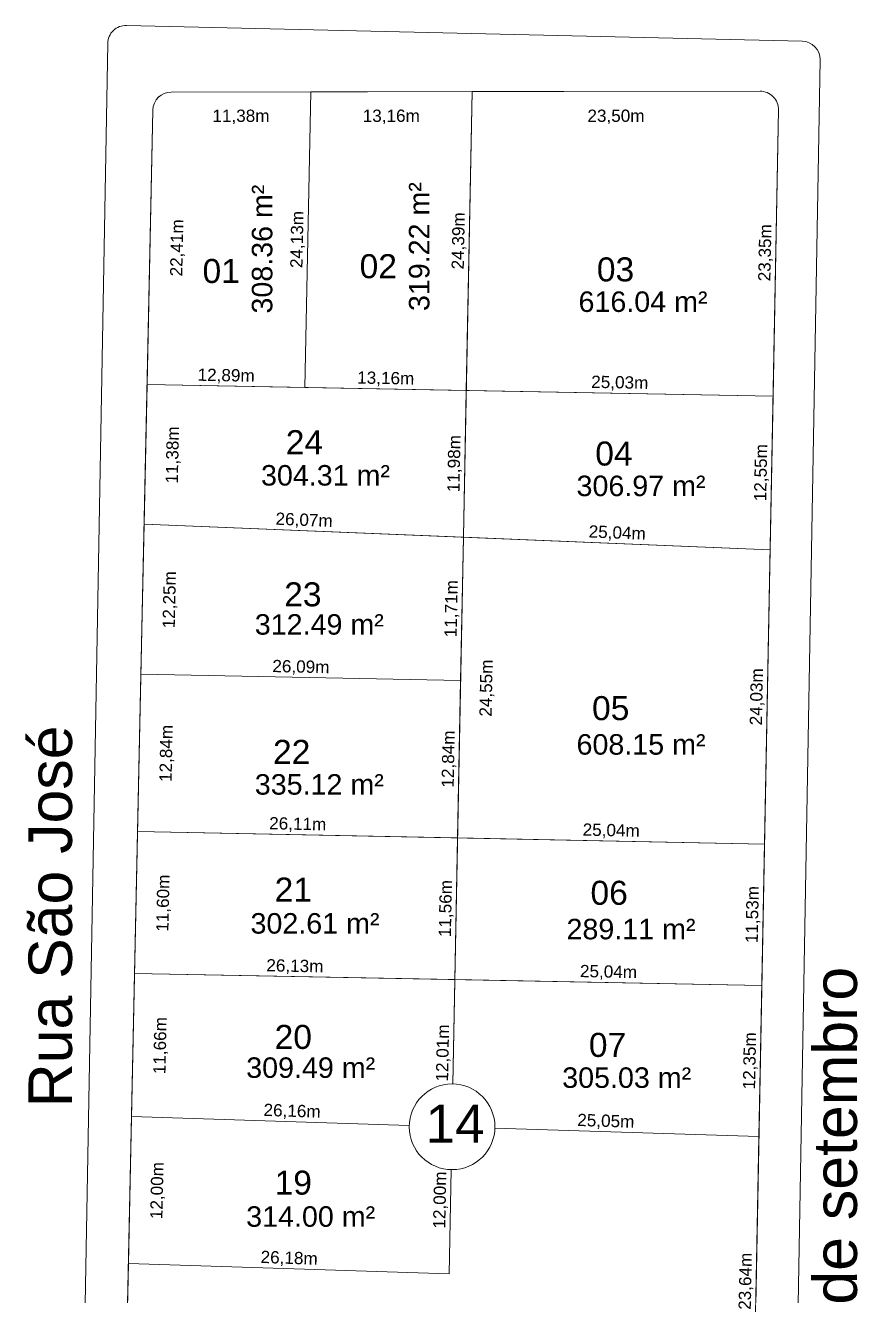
# Model space of a CAD drawing. Header units: metres. Extents: x 3808 to 8215, y 2374 to 6187.
# Drawn here: x 4622.8 to 4690.6, y 4696.6 to 4800.3 of the extents above; entities that cross this region are included whole.
import ezdxf
from ezdxf.enums import TextEntityAlignment as Align

# ---------------------------------------------------------------- set-up
doc = ezdxf.new("R2010")
doc.units = ezdxf.units.M
for name, color, linetype in [('Areas Lotes', 1, 'Continuous'), ('Calçada', 8, 'Continuous'), ('COTAS', 7, 'Continuous'), ('Lote', 7, 'Continuous'), ('Nome das Ruas', 7, 'Continuous'), ('Nº Lote', 7, 'Continuous'), ('Nº. quadra', 7, 'Continuous'), ('quadras', 7, 'Continuous')]:
    doc.layers.add(name, color=color, linetype=linetype)
doc.styles.add('Arial', font='arial.ttf')
doc.dimstyles.new('Copy(2) of ISO-25', dxfattribs={"dimtxt": 1, "dimasz": 2.5, "dimexe": 1.25, "dimexo": 0.625, "dimgap": 0.2, "dimtad": 1, "dimtoh": 1, "dimlfac": 1, "dimzin": 1, "dimtxsty": 'Arial', "dimblk": 'NONE', "dimcen": 0, "dimse1": 1, "dimse2": 1, "dimsd1": 1, "dimsd2": 1, "dimclrt": 256, "dimaunit": 1, "dimadec": 3, "dimazin": 0, "dimtfac": 1, "dimtmove": 0, "dimatfit": 3, "dimldrblk": 'NONE', "dimfxl": 1, "dimtolj": 1, "dimtzin": 0, "dimarcsym": 0})

# ---------------------------------------------------------------- blocks, each defined once
blk = doc.blocks.new('*D3779')
at = {"layer": 'Defpoints', "color": 0, "linetype": 'Continuous', "transparency": 16777216}
for p in [(4684.19, 4793.39), (4683.75, 4770.04), (4683.75, 4770.04)]:
    blk.add_point(p, dxfattribs=at)
at = {"layer": 'COTAS', "linetype": 'Continuous', "lineweight": 5, "transparency": 16777216, "insert": (4683.17, 4781.73), "char_height": 1, "attachment_point": 5, "rotation": 88.91, "style": 'Arial'}
blk.add_mtext('\\A1;23,35m', dxfattribs=at)
blk = doc.blocks.new('_None')
blk = doc.blocks.new('*D3780')
at = {"layer": 'Defpoints', "color": 0, "linetype": 'Continuous', "transparency": 16777216}
for p in [(4683.75, 4770.04), (4683.51, 4757.49), (4683.51, 4757.49)]:
    blk.add_point(p, dxfattribs=at)
at = {"layer": 'COTAS', "linetype": 'Continuous', "lineweight": 5, "transparency": 16777216, "insert": (4682.83, 4763.78), "char_height": 1, "attachment_point": 5, "rotation": 88.91, "style": 'Arial'}
blk.add_mtext('\\A1;12,55m', dxfattribs=at)
blk = doc.blocks.new('*D3781')
at = {"layer": 'Defpoints', "color": 0, "linetype": 'Continuous', "transparency": 16777216}
for p in [(4683.51, 4757.49), (4683.05, 4733.47), (4683.05, 4733.47)]:
    blk.add_point(p, dxfattribs=at)
at = {"layer": 'COTAS', "linetype": 'Continuous', "lineweight": 5, "transparency": 16777216, "insert": (4682.48, 4745.49), "char_height": 1, "attachment_point": 5, "rotation": 88.91, "style": 'Arial'}
blk.add_mtext('\\A1;24,03m', dxfattribs=at)
blk = doc.blocks.new('*D3782')
at = {"layer": 'Defpoints', "color": 0, "linetype": 'Continuous', "transparency": 16777216}
for p in [(4683.05, 4733.47), (4682.84, 4721.94), (4682.84, 4721.94)]:
    blk.add_point(p, dxfattribs=at)
at = {"layer": 'COTAS', "linetype": 'Continuous', "lineweight": 5, "transparency": 16777216, "insert": (4682.14, 4727.72), "char_height": 1, "attachment_point": 5, "rotation": 88.91, "style": 'Arial'}
blk.add_mtext('\\A1;11,53m', dxfattribs=at)
blk = doc.blocks.new('*D3783')
at = {"layer": 'Defpoints', "color": 0, "linetype": 'Continuous', "transparency": 16777216}
for p in [(4682.84, 4721.94), (4682.6, 4709.59), (4682.6, 4709.59)]:
    blk.add_point(p, dxfattribs=at)
at = {"layer": 'COTAS', "linetype": 'Continuous', "lineweight": 5, "transparency": 16777216, "insert": (4681.92, 4715.78), "char_height": 1, "attachment_point": 5, "rotation": 88.91, "style": 'Arial'}
blk.add_mtext('\\A1;12,35m', dxfattribs=at)
blk = doc.blocks.new('*D3784')
at = {"layer": 'Defpoints', "color": 0, "linetype": 'Continuous', "transparency": 16777216}
for p in [(4682.6, 4709.59), (4682.15, 4685.96), (4682.15, 4685.96)]:
    blk.add_point(p, dxfattribs=at)
at = {"layer": 'COTAS', "linetype": 'Continuous', "lineweight": 5, "transparency": 16777216, "insert": (4681.57, 4697.79), "char_height": 1, "attachment_point": 5, "rotation": 88.91, "style": 'Arial'}
blk.add_mtext('\\A1;23,64m', dxfattribs=at)
blk = doc.blocks.new('*D3798')
at = {"layer": 'Defpoints', "color": 0, "linetype": 'Continuous', "transparency": 16777216}
for p in [(4631.17, 4699.24), (4634.25, 4699.18), (4630.91, 4687.08)]:
    blk.add_point(p, dxfattribs=at)
at = {"layer": 'COTAS', "linetype": 'Continuous', "lineweight": 5, "transparency": 16777216, "insert": (4633.32, 4693.11), "char_height": 1, "attachment_point": 5, "rotation": 88.7889, "style": 'Arial'}
blk.add_mtext('\\A1;12,16m', dxfattribs=at)
blk = doc.blocks.new('*D3799')
at = {"layer": 'Defpoints', "color": 0, "linetype": 'Continuous', "transparency": 16777216}
for p in [(4631.42, 4711.24), (4634.5, 4711.17), (4631.17, 4699.24)]:
    blk.add_point(p, dxfattribs=at)
at = {"layer": 'COTAS', "linetype": 'Continuous', "lineweight": 5, "transparency": 16777216, "insert": (4633.58, 4705.19), "char_height": 1, "attachment_point": 5, "rotation": 88.7889, "style": 'Arial'}
blk.add_mtext('\\A1;12,00m', dxfattribs=at)
blk = doc.blocks.new('*D3800')
at = {"layer": 'Defpoints', "color": 0, "linetype": 'Continuous', "transparency": 16777216}
for p in [(4631.67, 4722.9), (4634.75, 4722.83), (4631.42, 4711.24)]:
    blk.add_point(p, dxfattribs=at)
at = {"layer": 'COTAS', "linetype": 'Continuous', "lineweight": 5, "transparency": 16777216, "insert": (4633.83, 4717.02), "char_height": 1, "attachment_point": 5, "rotation": 88.7889, "style": 'Arial'}
blk.add_mtext('\\A1;11,66m', dxfattribs=at)
blk = doc.blocks.new('*D3801')
at = {"layer": 'Defpoints', "color": 0, "linetype": 'Continuous', "transparency": 16777216}
for p in [(4631.91, 4734.5), (4634.99, 4734.43), (4631.67, 4722.9)]:
    blk.add_point(p, dxfattribs=at)
at = {"layer": 'COTAS', "linetype": 'Continuous', "lineweight": 5, "transparency": 16777216, "insert": (4634.07, 4728.65), "char_height": 1, "attachment_point": 5, "rotation": 88.7889, "style": 'Arial'}
blk.add_mtext('\\A1;11,60m', dxfattribs=at)
blk = doc.blocks.new('*D3802')
at = {"layer": 'Defpoints', "color": 0, "linetype": 'Continuous', "transparency": 16777216}
for p in [(4632.19, 4747.34), (4635.27, 4747.27), (4631.91, 4734.5)]:
    blk.add_point(p, dxfattribs=at)
at = {"layer": 'COTAS', "linetype": 'Continuous', "lineweight": 5, "transparency": 16777216, "insert": (4634.33, 4740.87), "char_height": 1, "attachment_point": 5, "rotation": 88.7889, "style": 'Arial'}
blk.add_mtext('\\A1;12,84m', dxfattribs=at)
blk = doc.blocks.new('*D3803')
at = {"layer": 'Defpoints', "color": 0, "linetype": 'Continuous', "transparency": 16777216}
for p in [(4632.45, 4759.59), (4635.53, 4759.52), (4632.19, 4747.34)]:
    blk.add_point(p, dxfattribs=at)
at = {"layer": 'COTAS', "linetype": 'Continuous', "lineweight": 5, "transparency": 16777216, "insert": (4634.59, 4753.41), "char_height": 1, "attachment_point": 5, "rotation": 88.7889, "style": 'Arial'}
blk.add_mtext('\\A1;12,25m', dxfattribs=at)
blk = doc.blocks.new('*D3804')
at = {"layer": 'Defpoints', "color": 0, "linetype": 'Continuous', "transparency": 16777216}
for p in [(4632.69, 4770.97), (4635.77, 4770.9), (4632.45, 4759.59)]:
    blk.add_point(p, dxfattribs=at)
at = {"layer": 'COTAS', "linetype": 'Continuous', "lineweight": 5, "transparency": 16777216, "insert": (4634.84, 4765.23), "char_height": 1, "attachment_point": 5, "rotation": 88.7889, "style": 'Arial'}
blk.add_mtext('\\A1;11,38m', dxfattribs=at)
blk = doc.blocks.new('*D3805')
at = {"layer": 'Defpoints', "color": 0, "linetype": 'Continuous', "transparency": 16777216}
for p in [(4633.16, 4793.38), (4636.24, 4793.31), (4632.69, 4770.97)]:
    blk.add_point(p, dxfattribs=at)
at = {"layer": 'COTAS', "linetype": 'Continuous', "lineweight": 5, "transparency": 16777216, "insert": (4635.2, 4782.13), "char_height": 1, "attachment_point": 5, "rotation": 88.7889, "style": 'Arial'}
blk.add_mtext('\\A1;22,41m', dxfattribs=at)
blk = doc.blocks.new('*D3806')
at = {"layer": 'Defpoints', "color": 0, "linetype": 'Continuous', "transparency": 16777216}
for p in [(4646.03, 4794.86), (4645.57, 4770.73), (4645.57, 4770.73)]:
    blk.add_point(p, dxfattribs=at)
at = {"layer": 'COTAS', "linetype": 'Continuous', "lineweight": 5, "transparency": 16777216, "insert": (4645, 4782.81), "char_height": 1, "attachment_point": 5, "rotation": 88.8963, "style": 'Arial'}
blk.add_mtext('\\A1;24,13m', dxfattribs=at)
blk = doc.blocks.new('*D3807')
at = {"layer": 'Defpoints', "color": 0, "linetype": 'Continuous', "transparency": 16777216}
for p in [(4659.19, 4794.88), (4658.72, 4770.5), (4658.72, 4770.5)]:
    blk.add_point(p, dxfattribs=at)
at = {"layer": 'COTAS', "linetype": 'Continuous', "lineweight": 5, "transparency": 16777216, "insert": (4658.16, 4782.7), "char_height": 1, "attachment_point": 5, "rotation": 88.8963, "style": 'Arial'}
blk.add_mtext('\\A1;24,39m', dxfattribs=at)
blk = doc.blocks.new('*D3808')
at = {"layer": 'Defpoints', "color": 0, "linetype": 'Continuous', "transparency": 16777216}
for p in [(4658.72, 4770.5), (4683.75, 4770.04), (4683.75, 4770.04)]:
    blk.add_point(p, dxfattribs=at)
at = {"layer": 'COTAS', "linetype": 'Continuous', "lineweight": 5, "transparency": 16777216, "insert": (4671.25, 4771.07), "char_height": 1, "attachment_point": 5, "rotation": 358.9576, "style": 'Arial'}
blk.add_mtext('\\A1;25,03m', dxfattribs=at)
blk = doc.blocks.new('*D3809')
at = {"layer": 'Defpoints', "color": 0, "linetype": 'Continuous', "transparency": 16777216}
for p in [(4645.57, 4770.73), (4658.72, 4770.5), (4658.72, 4770.5)]:
    blk.add_point(p, dxfattribs=at)
at = {"layer": 'COTAS', "linetype": 'Continuous', "lineweight": 5, "transparency": 16777216, "insert": (4652.16, 4771.42), "char_height": 1, "attachment_point": 5, "rotation": 358.9576, "style": 'Arial'}
blk.add_mtext('\\A1;13,16m', dxfattribs=at)
blk = doc.blocks.new('*D3810')
at = {"layer": 'Defpoints', "color": 0, "linetype": 'Continuous', "transparency": 16777216}
for p in [(4632.69, 4770.97), (4632.69, 4770.97), (4645.57, 4770.73)]:
    blk.add_point(p, dxfattribs=at)
at = {"layer": 'COTAS', "linetype": 'Continuous', "lineweight": 5, "transparency": 16777216, "insert": (4639.14, 4771.65), "char_height": 1, "attachment_point": 5, "rotation": 358.9576, "style": 'Arial'}
blk.add_mtext('\\A1;12,89m', dxfattribs=at)
blk = doc.blocks.new('*D3811')
at = {"layer": 'Defpoints', "color": 0, "linetype": 'Continuous', "transparency": 16777216}
for p in [(4658.72, 4770.5), (4658.49, 4758.52), (4658.49, 4758.52)]:
    blk.add_point(p, dxfattribs=at)
at = {"layer": 'COTAS', "linetype": 'Continuous', "lineweight": 5, "transparency": 16777216, "insert": (4657.81, 4764.52), "char_height": 1, "attachment_point": 5, "rotation": 88.8963, "style": 'Arial'}
blk.add_mtext('\\A1;11,98m', dxfattribs=at)
blk = doc.blocks.new('*D3812')
at = {"layer": 'Defpoints', "color": 0, "linetype": 'Continuous', "transparency": 16777216}
for p in [(4658.49, 4758.52), (4658.27, 4746.81), (4658.27, 4746.81)]:
    blk.add_point(p, dxfattribs=at)
at = {"layer": 'COTAS', "linetype": 'Continuous', "lineweight": 5, "transparency": 16777216, "insert": (4657.58, 4752.68), "char_height": 1, "attachment_point": 5, "rotation": 88.8963, "style": 'Arial'}
blk.add_mtext('\\A1;11,71m', dxfattribs=at)
blk = doc.blocks.new('*D3813')
at = {"layer": 'Defpoints', "color": 0, "linetype": 'Continuous', "transparency": 16777216}
for p in [(4658.27, 4746.81), (4658.02, 4733.97), (4658.02, 4733.97)]:
    blk.add_point(p, dxfattribs=at)
at = {"layer": 'COTAS', "linetype": 'Continuous', "lineweight": 5, "transparency": 16777216, "insert": (4657.34, 4740.41), "char_height": 1, "attachment_point": 5, "rotation": 88.8963, "style": 'Arial'}
blk.add_mtext('\\A1;12,84m', dxfattribs=at)
blk = doc.blocks.new('*D3814')
at = {"layer": 'Defpoints', "color": 0, "linetype": 'Continuous', "transparency": 16777216}
for p in [(4658.02, 4733.97), (4657.8, 4722.41), (4657.8, 4722.41)]:
    blk.add_point(p, dxfattribs=at)
at = {"layer": 'COTAS', "linetype": 'Continuous', "lineweight": 5, "transparency": 16777216, "insert": (4657.11, 4728.21), "char_height": 1, "attachment_point": 5, "rotation": 88.8963, "style": 'Arial'}
blk.add_mtext('\\A1;11,56m', dxfattribs=at)
blk = doc.blocks.new('*D3815')
at = {"layer": 'Defpoints', "color": 0, "linetype": 'Continuous', "transparency": 16777216}
for p in [(4657.8, 4722.41), (4657.57, 4710.4), (4657.57, 4710.4)]:
    blk.add_point(p, dxfattribs=at)
at = {"layer": 'COTAS', "linetype": 'Continuous', "lineweight": 5, "transparency": 16777216, "insert": (4656.88, 4716.42), "char_height": 1, "attachment_point": 5, "rotation": 88.8963, "style": 'Arial'}
blk.add_mtext('\\A1;12,01m', dxfattribs=at)
blk = doc.blocks.new('*D3816')
at = {"layer": 'Defpoints', "color": 0, "linetype": 'Continuous', "transparency": 16777216}
for p in [(4657.57, 4710.4), (4657.34, 4698.4), (4657.34, 4698.4)]:
    blk.add_point(p, dxfattribs=at)
at = {"layer": 'COTAS', "linetype": 'Continuous', "lineweight": 5, "transparency": 16777216, "insert": (4656.65, 4704.42), "char_height": 1, "attachment_point": 5, "rotation": 88.8963, "style": 'Arial'}
blk.add_mtext('\\A1;12,00m', dxfattribs=at)
blk = doc.blocks.new('*D3826')
at = {"layer": 'Defpoints', "color": 0, "linetype": 'Continuous', "transparency": 16777216}
for p in [(4634.66, 4794.85), (4646.03, 4794.85), (4646.03, 4792.02)]:
    blk.add_point(p, dxfattribs=at)
at = {"layer": 'COTAS', "linetype": 'Continuous', "lineweight": 5, "transparency": 16777216, "insert": (4640.35, 4792.82), "char_height": 1, "attachment_point": 5, "style": 'Arial'}
blk.add_mtext('\\A1;11,38m', dxfattribs=at)
blk = doc.blocks.new('*D3827')
at = {"layer": 'Defpoints', "color": 0, "linetype": 'Continuous', "transparency": 16777216}
for p in [(4646.03, 4794.85), (4659.19, 4794.88), (4659.19, 4792.02)]:
    blk.add_point(p, dxfattribs=at)
at = {"layer": 'COTAS', "linetype": 'Continuous', "lineweight": 5, "transparency": 16777216, "insert": (4652.61, 4792.82), "char_height": 1, "attachment_point": 5, "style": 'Arial'}
blk.add_mtext('\\A1;13,16m', dxfattribs=at)
blk = doc.blocks.new('*D3828')
at = {"layer": 'Defpoints', "color": 0, "linetype": 'Continuous', "transparency": 16777216}
for p in [(4659.19, 4794.88), (4682.69, 4794.91), (4682.69, 4792.02)]:
    blk.add_point(p, dxfattribs=at)
at = {"layer": 'COTAS', "linetype": 'Continuous', "lineweight": 5, "transparency": 16777216, "insert": (4670.94, 4792.82), "char_height": 1, "attachment_point": 5, "style": 'Arial'}
blk.add_mtext('\\A1;23,50m', dxfattribs=at)
blk = doc.blocks.new('*D3829')
at = {"layer": 'Defpoints', "color": 0, "linetype": 'Continuous', "transparency": 16777216}
for p in [(4632.45, 4759.59), (4632.45, 4759.59), (4658.49, 4758.52)]:
    blk.add_point(p, dxfattribs=at)
at = {"layer": 'COTAS', "linetype": 'Continuous', "lineweight": 5, "transparency": 16777216, "insert": (4645.5, 4759.85), "char_height": 1, "attachment_point": 5, "rotation": 357.6492, "style": 'Arial'}
blk.add_mtext('\\A1;26,07m', dxfattribs=at)
blk = doc.blocks.new('*D3830')
at = {"layer": 'Defpoints', "color": 0, "linetype": 'Continuous', "transparency": 16777216}
for p in [(4658.49, 4758.52), (4683.51, 4757.49), (4683.51, 4757.49)]:
    blk.add_point(p, dxfattribs=at)
at = {"layer": 'COTAS', "linetype": 'Continuous', "lineweight": 5, "transparency": 16777216, "insert": (4671.04, 4758.81), "char_height": 1, "attachment_point": 5, "rotation": 357.6492, "style": 'Arial'}
blk.add_mtext('\\A1;25,04m', dxfattribs=at)
blk = doc.blocks.new('*D3831')
at = {"layer": 'Defpoints', "color": 0, "linetype": 'Continuous', "transparency": 16777216}
for p in [(4632.19, 4747.34), (4632.19, 4747.34), (4658.27, 4746.81)]:
    blk.add_point(p, dxfattribs=at)
at = {"layer": 'COTAS', "linetype": 'Continuous', "lineweight": 5, "transparency": 16777216, "insert": (4645.24, 4747.87), "char_height": 1, "attachment_point": 5, "rotation": 358.8417, "style": 'Arial'}
blk.add_mtext('\\A1;26,09m', dxfattribs=at)
blk = doc.blocks.new('*D3832')
at = {"layer": 'Defpoints', "color": 0, "linetype": 'Continuous', "transparency": 16777216}
for p in [(4631.91, 4734.5), (4631.91, 4734.5), (4658.02, 4733.97)]:
    blk.add_point(p, dxfattribs=at)
at = {"layer": 'COTAS', "linetype": 'Continuous', "lineweight": 5, "transparency": 16777216, "insert": (4644.98, 4735.04), "char_height": 1, "attachment_point": 5, "rotation": 358.8417, "style": 'Arial'}
blk.add_mtext('\\A1;26,11m', dxfattribs=at)
blk = doc.blocks.new('*D3833')
at = {"layer": 'Defpoints', "color": 0, "linetype": 'Continuous', "transparency": 16777216}
for p in [(4658.02, 4733.97), (4658.02, 4733.97), (4683.05, 4733.47)]:
    blk.add_point(p, dxfattribs=at)
at = {"layer": 'COTAS', "linetype": 'Continuous', "lineweight": 5, "transparency": 16777216, "insert": (4670.55, 4734.52), "char_height": 1, "attachment_point": 5, "rotation": 358.8417, "style": 'Arial'}
blk.add_mtext('\\A1;25,04m', dxfattribs=at)
blk = doc.blocks.new('*D3834')
at = {"layer": 'Defpoints', "color": 0, "linetype": 'Continuous', "transparency": 16777216}
for p in [(4631.67, 4722.9), (4657.8, 4722.41), (4657.8, 4722.41)]:
    blk.add_point(p, dxfattribs=at)
at = {"layer": 'COTAS', "linetype": 'Continuous', "lineweight": 5, "transparency": 16777216, "insert": (4644.75, 4723.45), "char_height": 1, "attachment_point": 5, "rotation": 358.9263, "style": 'Arial'}
blk.add_mtext('\\A1;26,13m', dxfattribs=at)
blk = doc.blocks.new('*D3835')
at = {"layer": 'Defpoints', "color": 0, "linetype": 'Continuous', "transparency": 16777216}
for p in [(4657.8, 4722.41), (4682.84, 4721.94), (4682.84, 4721.94)]:
    blk.add_point(p, dxfattribs=at)
at = {"layer": 'COTAS', "linetype": 'Continuous', "lineweight": 5, "transparency": 16777216, "insert": (4670.33, 4722.98), "char_height": 1, "attachment_point": 5, "rotation": 358.9263, "style": 'Arial'}
blk.add_mtext('\\A1;25,04m', dxfattribs=at)
blk = doc.blocks.new('*D3836')
at = {"layer": 'Defpoints', "color": 0, "linetype": 'Continuous', "transparency": 16777216}
for p in [(4631.42, 4711.24), (4631.42, 4711.24), (4657.57, 4710.4)]:
    blk.add_point(p, dxfattribs=at)
at = {"layer": 'COTAS', "linetype": 'Continuous', "lineweight": 5, "transparency": 16777216, "insert": (4644.52, 4711.62), "char_height": 1, "attachment_point": 5, "rotation": 358.1584, "style": 'Arial'}
blk.add_mtext('\\A1;26,16m', dxfattribs=at)
blk = doc.blocks.new('*D3837')
at = {"layer": 'Defpoints', "color": 0, "linetype": 'Continuous', "transparency": 16777216}
for p in [(4657.57, 4710.4), (4682.6, 4709.59), (4682.6, 4709.59)]:
    blk.add_point(p, dxfattribs=at)
at = {"layer": 'COTAS', "linetype": 'Continuous', "lineweight": 5, "transparency": 16777216, "insert": (4670.11, 4710.8), "char_height": 1, "attachment_point": 5, "rotation": 358.1584, "style": 'Arial'}
blk.add_mtext('\\A1;25,05m', dxfattribs=at)
blk = doc.blocks.new('*D3838')
at = {"layer": 'Defpoints', "color": 0, "linetype": 'Continuous', "transparency": 16777216}
for p in [(4631.17, 4699.24), (4631.17, 4699.24), (4657.34, 4698.4)]:
    blk.add_point(p, dxfattribs=at)
at = {"layer": 'COTAS', "linetype": 'Continuous', "lineweight": 5, "transparency": 16777216, "insert": (4644.28, 4699.62), "char_height": 1, "attachment_point": 5, "rotation": 358.1589, "style": 'Arial'}
blk.add_mtext('\\A1;26,18m', dxfattribs=at)
blk = doc.blocks.new('*D3849')
at = {"layer": 'Defpoints', "color": 0, "linetype": 'Continuous', "transparency": 16777216}
for p in [(4658.49, 4758.52), (4661.47, 4758.46), (4658.02, 4733.97)]:
    blk.add_point(p, dxfattribs=at)
at = {"layer": 'Areas Lotes', "linetype": 'Continuous', "lineweight": 5, "transparency": 16777216, "insert": (4660.43, 4746.2), "char_height": 1, "attachment_point": 5, "rotation": 88.8963, "style": 'Arial'}
blk.add_mtext('\\A1;24,55m', dxfattribs=at)

msp = doc.modelspace()

# ---------------------------------------------------------------- linework, layer by layer
at = {"layer": 'Calçada', "linetype": 'Continuous', "lineweight": 5}
for p, q in [((4686.124, 4799.003), (4631.013, 4800.285)), ((4629.478, 4798.812), (4626.155, 4613.781)), ((4687.589, 4797.477), (4684.317, 4612.436))]:
    msp.add_line(p, q, dxfattribs=at)
for centre, start, end in [((4630.978, 4798.785), 88.66834, 178.97117), ((4686.089, 4797.504), 358.98717, 88.66834)]:
    msp.add_arc(centre, 1.5, start, end, dxfattribs=at)
at = {"layer": 'Lote', "lineweight": 5}
for p, q in [((4645.57, 4770.734), (4646.035, 4794.863)), ((4657.634, 4713.894), (4659.195, 4794.881)), ((4683.75, 4770.04), (4632.686, 4770.969)), ((4632.445, 4759.589), (4683.511, 4757.493)), ((4632.186, 4747.337), (4658.269, 4746.809)), ((4631.915, 4734.5), (4683.054, 4733.466)), ((4682.835, 4721.94), (4631.67, 4722.899)), ((4631.423, 4711.239), (4654.073, 4710.511)), ((4661.061, 4710.286), (4682.6, 4709.594)), ((4657.336, 4698.401), (4657.5, 4706.904))]:
    msp.add_line(p, q, dxfattribs=at)
at = {"layer": 'Lote', "linetype": 'Continuous', "lineweight": 5}
msp.add_line((4631.169, 4699.242), (4657.336, 4698.401), dxfattribs=at)
at = {"layer": 'Lote', "linetype": 'Continuous', "lineweight": 5, "flags": 128}
for points in [[(4646.035, 4794.863), (4634.657, 4794.847, 0.4076289), (4633.16, 4793.379), (4632.686, 4770.969), (4645.57, 4770.734)], [(4683.75, 4770.04), (4684.194, 4793.386, 0.4202068), (4682.692, 4794.914), (4659.195, 4794.881), (4658.725, 4770.495)]]:
    msp.add_lwpolyline(points, format="xyb", close=True, dxfattribs=at)
for points in [[(4645.57, 4770.734), (4658.725, 4770.495), (4659.195, 4794.881), (4646.035, 4794.863)], [(4658.725, 4770.495), (4632.686, 4770.969), (4632.445, 4759.589), (4658.494, 4758.52)], [(4683.511, 4757.493), (4683.75, 4770.04), (4658.725, 4770.495), (4658.494, 4758.52)], [(4658.269, 4746.809), (4658.494, 4758.52), (4632.445, 4759.589), (4632.186, 4747.337)], [(4658.494, 4758.52), (4658.021, 4733.972), (4683.054, 4733.466), (4683.511, 4757.493)], [(4632.186, 4747.337), (4631.915, 4734.5), (4658.021, 4733.972), (4658.269, 4746.809)], [(4657.798, 4722.409), (4658.021, 4733.972), (4631.915, 4734.5), (4631.67, 4722.899)], [(4682.835, 4721.94), (4683.054, 4733.466), (4658.021, 4733.972), (4657.798, 4722.409)]]:
    msp.add_lwpolyline(points, close=True, dxfattribs=at)
for points in [[(4657.634, 4713.894), (4657.798, 4722.409), (4631.67, 4722.899), (4631.423, 4711.239), (4654.073, 4710.511)], [(4661.061, 4710.286), (4682.6, 4709.594), (4682.835, 4721.94), (4657.798, 4722.409), (4657.634, 4713.894)], [(4654.073, 4710.511), (4631.423, 4711.239), (4631.169, 4699.242), (4657.336, 4698.401), (4657.5, 4706.904)], [(4657.5, 4706.904), (4657.336, 4698.401), (4631.169, 4699.242), (4630.912, 4687.082), (4682.151, 4685.961), (4682.6, 4709.594), (4661.061, 4710.286)]]:
    msp.add_lwpolyline(points, dxfattribs=at)
at = {"layer": 'Nº. quadra', "lineweight": 5}
msp.add_circle((4657.567, 4710.399), 3.496, dxfattribs=at)
at = {"layer": 'quadras', "lineweight": 5}
for p, q in [((4634.657, 4794.847), (4682.692, 4794.914)), ((4633.16, 4793.379), (4629.421, 4616.552)), ((4684.194, 4793.386), (4680.808, 4615.424))]:
    msp.add_line(p, q, dxfattribs=at)
at = {"layer": 'quadras', "linetype": 'Continuous', "lineweight": 5, "flags": 128}
msp.add_lwpolyline([(4684.194, 4793.386, 0.4202068), (4682.692, 4794.914), (4634.657, 4794.847, 0.4076289), (4633.16, 4793.379), (4629.421, 4616.552, 0.4139412), (4630.888, 4615.021), (4679.276, 4613.953, 0.4151058), (4680.808, 4615.424)], format="xyb", close=True, dxfattribs=at)
at = {"layer": 'quadras', "lineweight": 5}
for centre, start, end in [((4634.659, 4793.347), 90.07995, 178.78886), ((4682.695, 4793.414), 358.91005, 90.07995)]:
    msp.add_arc(centre, 1.5, start, end, dxfattribs=at)

# ---------------------------------------------------------------- texts
at = {"layer": 'Areas Lotes', "linetype": 'Continuous', "lineweight": 5, "style": 'Arial'}
for s, p in [('308.36 m²', (4642.909, 4776.77)), ('319.22 m²', (4655.72, 4776.974))]:
    msp.add_text(s, height=1.6726, rotation=90, dxfattribs=at).set_placement(p)
for s, p in [('616.04 m²', (4667.884, 4776.901)), ('304.31 m²', (4641.985, 4762.73)), ('306.97 m²', (4667.722, 4761.87)), ('312.49 m²', (4641.479, 4750.562)), ('608.15 m²', (4667.722, 4740.77)), ('335.12 m²', (4641.479, 4737.506)), ('302.61 m²', (4641.128, 4726.165)), ('289.11 m²', (4666.904, 4725.699)), ('309.49 m²', (4640.778, 4714.391)), ('305.03 m²', (4666.554, 4713.575)), ('314.00 m²', (4640.777, 4702.239))]:
    msp.add_text(s, height=1.6726, dxfattribs=at).set_placement(p)
at = {"layer": 'Nome das Ruas', "lineweight": 5, "style": 'Arial'}
for s, p in [('Rua São José', (4626.567, 4712, 165.916)), ('Rua 7 de setembro', (4690.596, 4681.278, 165.916))]:
    msp.add_text(s, height=3.55, rotation=90, dxfattribs=at).set_placement(p)
at = {"layer": 'Nº Lote', "linetype": 'Continuous', "lineweight": 5, "style": 'Arial'}
for s, p in [('01', (4638.737, 4779.262)), ('02', (4651.551, 4779.654)), ('03', (4670.902, 4779.392)), ('24', (4645.53, 4765.29)), ('04', (4670.771, 4764.364)), ('23', (4645.399, 4752.875)), ('05', (4670.509, 4743.585)), ('22', (4644.486, 4740.014)), ('21', (4644.617, 4728.776)), ('06', (4670.381, 4728.518)), ('20', (4644.617, 4716.753)), ('07', (4670.25, 4716.103)), ('19', (4644.617, 4704.861))]:
    msp.add_text(s, height=1.96, dxfattribs=at).set_placement(p, align=Align.CENTER)
at = {"layer": 'Nº. quadra', "lineweight": 5, "style": 'Arial'}
msp.add_text('14', height=3.1039, dxfattribs=at).set_placement((4655.403, 4709.105))

# ---------------------------------------------------------------- dimensions: what is measured, and where the dimension line sits
at = {"layer": 'Areas Lotes', "linetype": 'Continuous', "lineweight": 5}
dim = msp.add_aligned_dim(p1=(4658.021, 4733.972), p2=(4658.494, 4758.52), distance=-2.974, dimstyle='Copy(2) of ISO-25', override={"dimpost": 'm'}, dxfattribs=at)
dim.commit()
dim.dimension.update_dxf_attribs({"geometry": '*D3849', "text_midpoint": (4660.431, 4746.204)})
at = {"layer": 'COTAS', "linetype": 'Continuous', "lineweight": 5}
for p1, p2, distance, picture, middle in [((4634.657, 4794.847), (4646.034, 4794.847), -2.825, '*D3826', (4640.346, 4792.823)), ((4646.035, 4794.863), (4645.57, 4770.734), 0, '*D3806', (4645.001, 4782.814)), ((4659.195, 4794.881), (4658.725, 4770.495), 0, '*D3807', (4658.159, 4782.704)), ((4684.194, 4793.386), (4683.75, 4770.04), 0, '*D3779', (4683.171, 4781.728)), ((4645.57, 4770.734), (4632.686, 4770.969), 0, '*D3810', (4639.142, 4771.652)), ((4645.57, 4770.734), (4658.725, 4770.495), 0, '*D3809', (4652.162, 4771.416)), ((4658.725, 4770.495), (4683.75, 4770.04), 0, '*D3808', (4671.252, 4771.068)), ((4658.725, 4770.495), (4658.494, 4758.52), 0, '*D3811', (4657.809, 4764.523)), ((4658.494, 4758.52), (4632.445, 4759.589), 0, '*D3829', (4645.503, 4759.855)), ((4658.494, 4758.52), (4683.511, 4757.493), 0, '*D3830', (4671.036, 4758.806)), ((4658.269, 4746.809), (4632.186, 4747.337), 0, '*D3831', (4645.244, 4747.874)), ((4658.021, 4733.972), (4631.915, 4734.5), 0, '*D3832', (4644.984, 4735.037)), ((4683.054, 4733.466), (4658.021, 4733.972), 0, '*D3833', (4670.554, 4734.52)), ((4631.67, 4722.899), (4657.798, 4722.409), 0, '*D3834', (4644.749, 4723.455)), ((4657.798, 4722.409), (4682.835, 4721.94), 0, '*D3835', (4670.332, 4722.975)), ((4657.567, 4710.399), (4631.423, 4711.239), 0, '*D3836', (4644.521, 4711.619)), ((4657.567, 4710.399), (4682.6, 4709.594), 0, '*D3837', (4670.109, 4710.797)), ((4657.336, 4698.401), (4631.169, 4699.242), 0, '*D3838', (4644.278, 4699.622))]:
    dim = msp.add_aligned_dim(p1=p1, p2=p2, distance=distance, dimstyle='Copy(2) of ISO-25', override={"dimpost": 'm'}, dxfattribs=at)
    dim.commit()
    dim.dimension.update_dxf_attribs({"geometry": picture, "text_midpoint": middle})
for base, p1, p2, angle, picture, middle in [((4659.195, 4792.022), (4646.034, 4794.847), (4659.195, 4794.881), 180, '*D3827', (4652.614, 4792.823)), ((4682.692, 4792.022), (4659.195, 4794.881), (4682.692, 4794.914), 180, '*D3828', (4670.944, 4792.823)), ((4636.23941, 4793.31366), (4632.68581, 4770.96881), (4633.15959, 4793.37877), 268.78886, '*D3805', (4635.20174, 4782.12561)), ((4635.766, 4770.904), (4632.445, 4759.589), (4632.686, 4770.969), 268.78886, '*D3804', (4634.845, 4765.231)), ((4683.511, 4757.493), (4683.75, 4770.04), (4683.511, 4757.493), 88.91005, '*D3780', (4682.83, 4763.781)), ((4635.525, 4759.524), (4632.186, 4747.337), (4632.445, 4759.589), 268.78886, '*D3803', (4634.595, 4753.415)), ((4658.269, 4746.809), (4658.494, 4758.52), (4658.269, 4746.809), 88.89631, '*D3812', (4657.581, 4752.68)), ((4683.054, 4733.466), (4683.511, 4757.493), (4683.054, 4733.466), 88.91005, '*D3781', (4682.482, 4745.494)), ((4635.266, 4747.272), (4631.915, 4734.5), (4632.186, 4747.337), 268.78886, '*D3802', (4634.33, 4740.87)), ((4658.021, 4733.972), (4658.269, 4746.809), (4658.021, 4733.972), 88.89631, '*D3813', (4657.344, 4740.406)), ((4634.995, 4734.435), (4631.67, 4722.899), (4631.915, 4734.5), 268.78886, '*D3801', (4634.071, 4728.651)), ((4657.7985, 4722.4092), (4658.0212, 4733.9718), (4657.7985, 4722.4092), 88.89631, '*D3814', (4657.109, 4728.206)), ((4682.835, 4721.94), (4683.054, 4733.466), (4682.835, 4721.94), 88.91005, '*D3782', (4682.144, 4727.718)), ((4634.749, 4722.834), (4631.423, 4711.239), (4631.67, 4722.899), 268.78886, '*D3800', (4633.825, 4717.021)), ((4657.567, 4710.399), (4657.798, 4722.409), (4657.567, 4710.399), 88.89631, '*D3815', (4656.882, 4716.419)), ((4682.6, 4709.594), (4682.835, 4721.94), (4682.6, 4709.594), 88.91005, '*D3783', (4681.917, 4715.782)), ((4634.503, 4711.174), (4631.169, 4699.242), (4631.423, 4711.239), 268.78886, '*D3799', (4633.575, 4705.192)), ((4657.336, 4698.401), (4657.567, 4710.399), (4657.336, 4698.401), 88.89631, '*D3816', (4656.651, 4704.415)), ((4682.151, 4685.961), (4682.6, 4709.594), (4682.151, 4685.961), 88.91005, '*D3784', (4681.575, 4697.793)), ((4634.249, 4699.177), (4630.912, 4687.082), (4631.169, 4699.242), 268.78886, '*D3798', (4633.32, 4693.114))]:
    dim = msp.add_linear_dim(base=base, p1=p1, p2=p2, angle=angle, dimstyle='Copy(2) of ISO-25', override={"dimpost": 'm', "dimtmove": 1}, dxfattribs=at)
    dim.commit()
    dim.dimension.update_dxf_attribs({"geometry": picture, "text_midpoint": middle})

doc.saveas('drawing.dxf')
